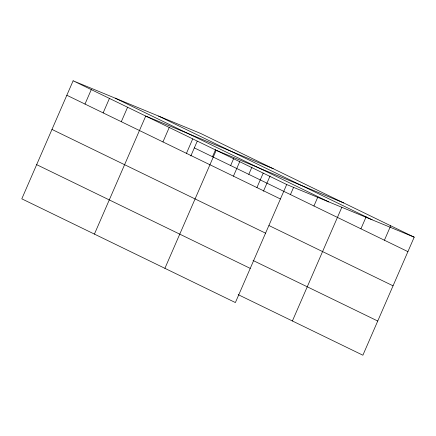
<?xml version="1.0" encoding="UTF-8"?>
<svg xmlns="http://www.w3.org/2000/svg" width="436" height="436" viewBox="0 0 436 436"><rect width="100%" height="100%" fill="white"/><g stroke="black" fill="none" stroke-linecap="round" stroke-linejoin="round"><path stroke-width="0.65" d="M73.123 80.791L21.8 198.827L235.38 302.562L286.703 184.526L73.123 80.791L200.62 133.438L414.2 237.173L362.877 355.209L238.176 294.643M84.993 104.062L91.277 89.609M103.147 112.88L109.431 98.427M121.301 121.699L127.585 107.24M94.416 234.099L145.738 116.058L273.236 168.705M162.95 141.929L169.233 127.47M186.445 153.341L192.728 138.882M190.821 155.974L197.214 141.269M212.49 156.709L215.629 149.483M164.901 268.331L216.223 150.295L343.721 202.942M230.644 165.527L233.783 158.301M233.429 176.166L239.718 161.707M248.798 174.345L251.937 167.119M256.924 187.573L263.208 173.114M263.437 191.246L270.091 175.937M290.447 194.576L293.586 187.349M313.936 205.988L317.604 197.552M292.393 320.978L341.884 207.16M360.926 228.813L366.164 216.763M384.421 240.22L390.705 225.761M286.703 184.526L414.2 237.173M158.546 116.063L372.126 219.799M115.197 98.16L328.777 201.901M194.331 147.897L407.911 251.632M66.839 95.25L280.419 198.985M268.958 225.537L393.049 285.814M51.977 129.427L265.557 233.167M253.038 260.461L377.74 321.032M36.662 164.645L250.242 268.385"/></g></svg>
